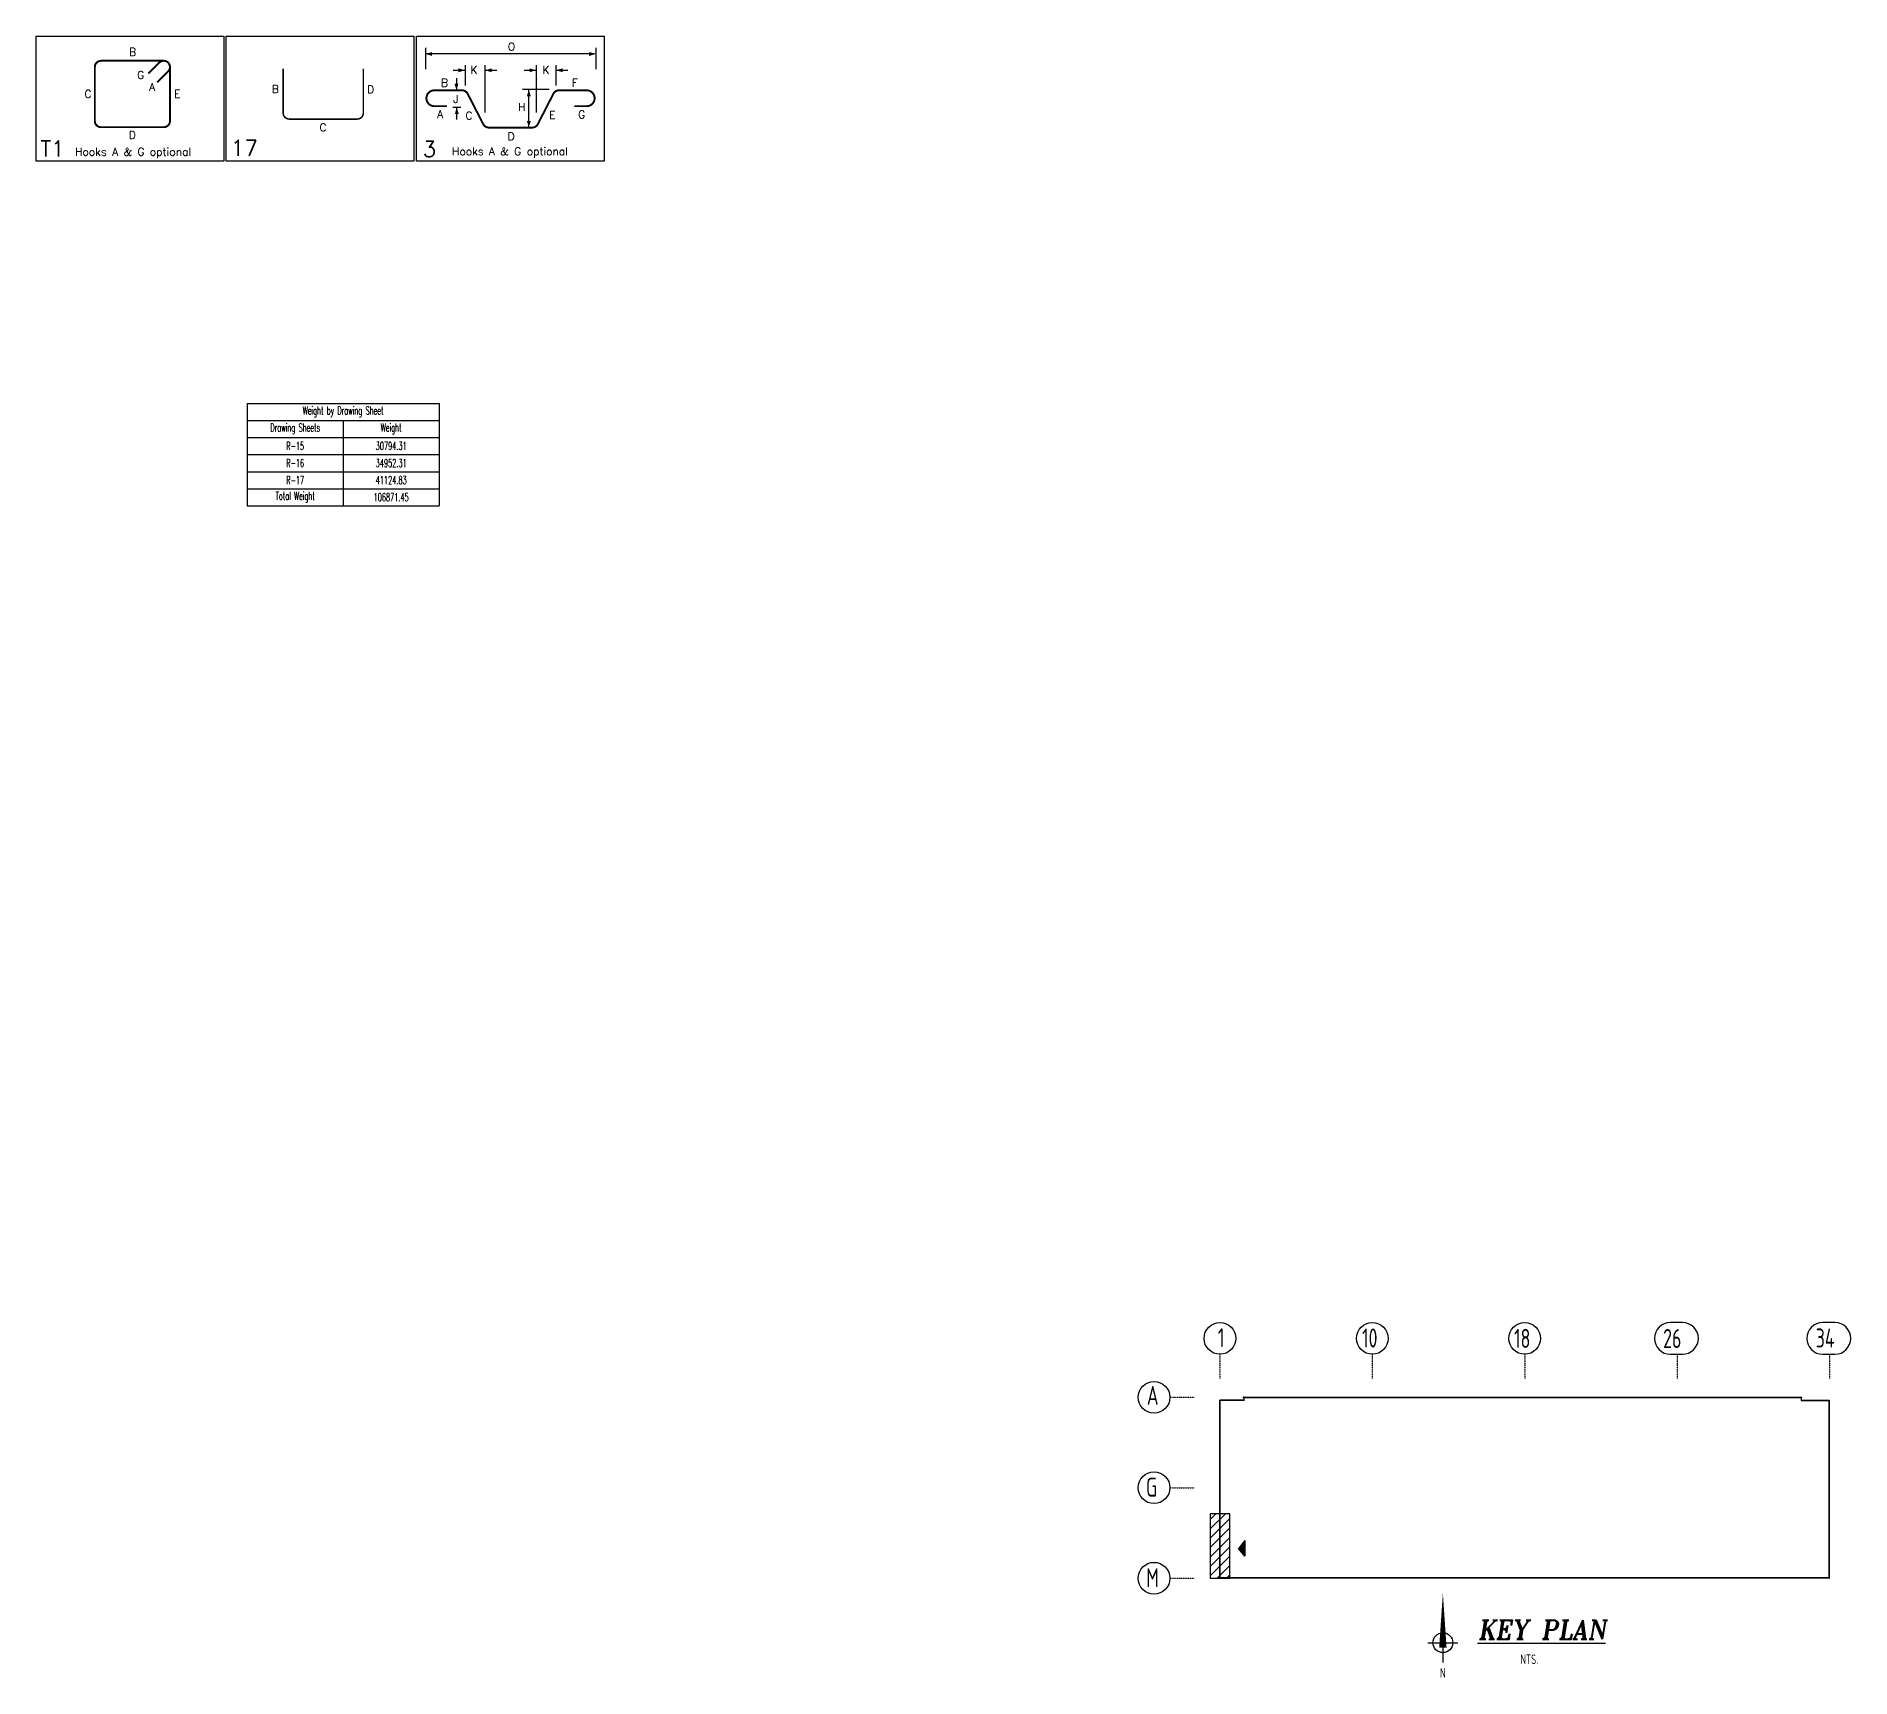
# Model space of a CAD drawing. Header units: inches. Extents: x -3675 to 25720, y -2273 to 5046.
# Drawn here: x 10153 to 11438, y -1622 to -459 of the extents above; entities that cross this region are included whole.
import ezdxf
from ezdxf.enums import TextEntityAlignment as Align

# ---------------------------------------------------------------- set-up
doc = ezdxf.new("R2010")
doc.units = ezdxf.units.IN
doc.header["$LTSCALE"] = 0.025
doc.header["$MEASUREMENT"] = 0
doc.linetypes.add('PHANTOM', pattern=[2.5, 1.25, -0.25, 0.25, -0.25, 0.25, -0.25])
doc.layers.get('0').update_dxf_attribs({"linetype": 'CONTINUOUS'})
for name, color, linetype in [('0-25TEXT', 7, 'CONTINUOUS'), ('0-35', 3, 'CONTINUOUS'), ('0-35TEXT', 3, 'CONTINUOUS'), ('0-50', 10, 'CONTINUOUS'), ('BARLIST', 7, 'CONTINUOUS'), ('CADS-BAR-SKETCH', 7, 'CONTINUOUS'), ('GRID', 8, 'PHANTOM'), ('Hatch', 253, 'CONTINUOUS'), ('Hgblock', 7, 'CONTINUOUS')]:
    doc.layers.add(name, color=color, linetype=linetype)
doc.styles.add('AR', font='ARCHQUIK.shx', dxfattribs={"width": 0.8})
doc.styles.add('ROMANS', font='romans.shx', dxfattribs={"width": 0.57})
doc.styles.add('ROMANT', font='romant')

# ---------------------------------------------------------------- blocks, each defined once
blk = doc.blocks.new('*U127')
at = {"layer": 'Hgblock', "color": 3}
for p, q in [((-0.375, 0), (0.375, 0)), ((0, 0), (0, -0.5))]:
    blk.add_line(p, q, dxfattribs=at)
blk.add_lwpolyline([(0, 1.25, 0, 0.187, 0), (0, -0.125, 0.187, 0.187, 0)], format="xyseb", dxfattribs=at)
blk.add_circle((0, 0), 0.25, dxfattribs=at)
at = {"layer": 'Hgblock', "color": 3, "style": 'AR', "width": 0.8}
blk.add_text('N', height=0.244, dxfattribs=at).set_placement((0, -0.761), align=Align.MIDDLE)
blk = doc.blocks.new('T1')
at = {"layer": 'CADS-BAR-SKETCH'}
blk.add_lwpolyline([(0, 0), (0, 1), (1.5, 1), (1.5, 0)], close=True, dxfattribs=at)
at = {"layer": 'CADS-BAR-SKETCH', "const_width": 0.0156}
for points in [[(0.468, 0.754, -0.414214), (0.518, 0.804, 0.414214), (0.468, 0.754), (0.468, 0.323, 0.414214), (0.518, 0.273), (1.019, 0.273, 0.414214), (1.069, 0.323), (1.069, 0.754, 0.668179), (0.983, 0.789), (0.896, 0.702)], [(0.966, 0.631), (1.054, 0.719, 0.668179), (1.019, 0.804), (0.518, 0.804)]]:
    blk.add_lwpolyline(points, format="xyb", dxfattribs=at)
at = {"layer": 'CADS-BAR-SKETCH', "style": 'ROMANS'}
for s, height, p in [('B', 0.0625, (0.742, 0.844)), ('G', 0.0625, (0.806, 0.659)), ('A', 0.0625, (0.903, 0.563)), ('C', 0.0625, (0.386, 0.508)), ('E', 0.0625, (1.103, 0.508)), ('T1', 0.125, (0.033, 0.039)), ('D', 0.0625, (0.739, 0.179)), ('Hooks A & G optional', 0.0625, (0.311, 0.045))]:
    blk.add_text(s, height=height, dxfattribs=at).set_placement(p)
blk = doc.blocks.new('17')
at = {"layer": 'CADS-BAR-SKETCH'}
blk.add_lwpolyline([(0, 0), (0, 1), (1.5, 1), (1.5, 0)], close=True, dxfattribs=at)
at = {"layer": 'CADS-BAR-SKETCH', "const_width": 0.0125}
blk.add_lwpolyline([(0.454, 0.741), (0.454, 0.388, 0.414214), (0.504, 0.338), (1.046, 0.338, 0.414214), (1.096, 0.388), (1.096, 0.741)], format="xyb", dxfattribs=at)
at = {"layer": 'CADS-BAR-SKETCH', "style": 'ROMANS'}
for s, height, p in [('B', 0.0625, (0.363, 0.547)), ('D', 0.0625, (1.125, 0.544)), ('C', 0.0625, (0.746, 0.24)), ('17', 0.125, (0.037, 0.045))]:
    blk.add_text(s, height=height, dxfattribs=at).set_placement(p)
blk = doc.blocks.new('3')
at = {"layer": 'CADS-BAR-SKETCH'}
for p, q in [((0.071, 0.908), (0.071, 0.736)), ((1.434, 0.908), (1.434, 0.736)), ((1.423, 0.859), (0.081, 0.859)), ((0.294, 0.728), (0.389, 0.728)), ((0.389, 0.77), (0.389, 0.607)), ((0.547, 0.77), (0.547, 0.39)), ((0.547, 0.728), (0.642, 0.728)), ((0.547, 0.728), (0.642, 0.728)), ((0.862, 0.728), (0.957, 0.728)), ((0.957, 0.77), (0.957, 0.39)), ((1.115, 0.77), (1.115, 0.607)), ((1.115, 0.728), (1.21, 0.728)), ((0.32, 0.666), (0.32, 0.568)), ((1.062, 0.574), (0.847, 0.574)), ((0.898, 0.27), (0.898, 0.574)), ((0.29, 0.433), (0.354, 0.433)), ((0.322, 0.335), (0.322, 0.433))]:
    blk.add_line(p, q, dxfattribs=at)
blk.add_lwpolyline([(0, 0), (0, 1), (1.5, 1), (1.5, 0)], close=True, dxfattribs=at)
at = {"layer": 'CADS-BAR-SKETCH', "const_width": 0.0156}
blk.add_lwpolyline([(1.261, 0.441), (1.361, 0.441, 1), (1.361, 0.568), (1.14, 0.568, 0.281157), (1.095, 0.541), (0.97, 0.297, -0.281157), (0.926, 0.27), (0.579, 0.27, -0.281157), (0.534, 0.297), (0.409, 0.541, 0.281157), (0.364, 0.568), (0.143, 0.568, 1), (0.143, 0.441), (0.243, 0.441)], format="xyb", dxfattribs=at)
at = {"layer": 'CADS-BAR-SKETCH'}
for points in [[(0.071, 0.859), (0.125, 0.874), (0.125, 0.859)], [(1.434, 0.859), (1.38, 0.874), (1.38, 0.859)], [(0.071, 0.859), (0.125, 0.843), (0.125, 0.859)], [(0.389, 0.728), (0.336, 0.744), (0.336, 0.728)], [(0.389, 0.728), (0.336, 0.713), (0.336, 0.728)], [(0.547, 0.728), (0.601, 0.744), (0.601, 0.728)], [(0.547, 0.728), (0.601, 0.713), (0.601, 0.728)], [(0.957, 0.728), (0.904, 0.744), (0.904, 0.728)], [(0.957, 0.728), (0.904, 0.713), (0.904, 0.728)], [(1.115, 0.728), (1.169, 0.744), (1.169, 0.728)], [(1.115, 0.728), (1.169, 0.713), (1.169, 0.728)], [(1.434, 0.859), (1.38, 0.843), (1.38, 0.859)], [(0.32, 0.568), (0.304, 0.621), (0.32, 0.621)], [(0.32, 0.568), (0.335, 0.621), (0.32, 0.621)], [(0.898, 0.574), (0.883, 0.52), (0.898, 0.52)], [(0.898, 0.574), (0.914, 0.52), (0.898, 0.52)], [(0.322, 0.433), (0.307, 0.379), (0.322, 0.379)], [(0.322, 0.433), (0.338, 0.379), (0.322, 0.379)], [(0.898, 0.27), (0.883, 0.323), (0.898, 0.323)], [(0.898, 0.27), (0.914, 0.323), (0.898, 0.323)]]:
    blk.add_solid(points, dxfattribs=at)
at = {"layer": 'CADS-BAR-SKETCH', "style": 'ROMANS'}
for s, height, p in [('O', 0.0625, (0.731, 0.886)), ('K', 0.0625, (0.433, 0.7)), ('K', 0.0625, (1.008, 0.7)), ('B', 0.0625, (0.196, 0.597)), ('F', 0.0625, (1.242, 0.597)), ('J', 0.0625, (0.293, 0.467)), ('H', 0.0625, (0.813, 0.404)), ('A', 0.0625, (0.166, 0.346)), ('C', 0.0625, (0.391, 0.334)), ('E', 0.0625, (1.062, 0.34)), ('G', 0.0625, (1.293, 0.343)), ('3', 0.125, (0.05, 0.035)), ('D', 0.0625, (0.729, 0.168)), ('Hooks A & G optional', 0.0625, (0.284, 0.049))]:
    blk.add_text(s, height=height, dxfattribs=at).set_placement(p)
blk = doc.blocks.new('*T843')
at = {"layer": 'BARLIST', "color": 0, "transparency": 16777216, "xscale": 88.5826784957327, "yscale": 88.5826784957327, "zscale": 88.5826784957327}
for name, p in [('T1', (0.9, -88.6, 0)), ('17', (135.5, -88.6, 0)), ('3', (270.2, -88.6, 0))]:
    blk.add_blockref(name, p, dxfattribs=at)
blk = doc.blocks.new('*T844')
at = {"layer": 'BARLIST', "color": 0, "linetype": 'ByBlock', "lineweight": -2, "transparency": 16777216}
for p, q in [((0, 0), (136.1, 0)), ((0, 0), (0, -72.6)), ((136.1, 0), (136.1, -72.6)), ((0, -12.1), (136.1, -12.1)), ((68, -12.1), (68, -72.6)), ((0, -24.2), (136.1, -24.2)), ((0, -36.3), (136.1, -36.3)), ((0, -48.4), (136.1, -48.4)), ((0, -60.5), (136.1, -60.5)), ((0, -72.6), (136.1, -72.6))]:
    blk.add_line(p, q, dxfattribs=at)
at = {"layer": 'BARLIST', "color": 0, "transparency": 16777216, "attachment_point": 5, "style": 'ROMANS'}
for s, insert, char_height, width in [('Weight by Drawing Sheet', (68, -6), 5.669, 131.528), ('Drawing Sheets', (34, -18.1), 5.669, 63.496), ('Weight ', (102, -18.1), 5.67, 63.496), ('R-15', (34, -30.2), 5.67, 63.496), ('30794.31', (102, -30.2), 5.67, 63.496), ('R-16', (34, -42.3), 5.67, 63.496), ('34952.31', (102, -42.3), 5.67, 63.496), ('Total Weight', (34, -66.5), 5.669, 63.496), ('R-17', (34, -54.4), 5.67, 63.496), ('106871.45', (102, -66.5), 5.67, 63.496), ('41124.83', (102, -54.4), 5.67, 63.496)]:
    blk.add_mtext(s, dxfattribs=dict(at, insert=insert, char_height=char_height, width=width))

msp = doc.modelspace()

# ---------------------------------------------------------------- hatches: boundary and pattern name
at = {"layer": '0-25TEXT'}
msp.add_hatch(color=256, dxfattribs=at).paths.add_polyline_path([(11008.77761, -1536.42445), (11004.45771, -1530.79959), (11008.77761, -1525.17473)])
at = {"layer": 'Hatch'}
h = msp.add_hatch(dxfattribs=at)
h.set_pattern_fill('ANSI31', color=256, scale=37.5)
h.set_pattern_definition([(45, (8601.117, -864.1267), (-3.314563, 3.314563), [])])
h.paths.add_polyline_path([(10984.35446, -1551.93875), (10998.29767, -1551.93875), (10998.29767, -1490.28087), (10998.29767, -1551.93875)])
h.paths.add_polyline_path([(10998.29767, -1551.93875), (10984.35446, -1551.93875), (10984.35446, -1506.31125), (10998.29767, -1506.31125)], flags=17)

# ---------------------------------------------------------------- linework, layer by layer
at = {"layer": '0-25TEXT'}
for p, q in [((11008.77761, -1525.17473), (11004.45771, -1530.79959)), ((11008.77761, -1525.17473), (11008.77761, -1536.42445)), ((11008.77761, -1536.42445), (11004.45771, -1530.79959))]:
    msp.add_line(p, q, dxfattribs=at)
at = {"layer": '0-35'}
for p, q in [((10991.23357, -1425.88125), (10991.23357, -1426.06625)), ((11008.29357, -1425.88125), (10991.23357, -1425.88125)), ((10991.23357, -1426.06625), (10991.23357, -1425.88125)), ((10991.23357, -1551.93875), (10991.23357, -1425.88125)), ((11008.47857, -1426.06625), (10991.23357, -1426.06625)), ((10991.41857, -1551.93875), (10991.41857, -1425.88125)), ((11008.47857, -1423.76625), (11007.74857, -1423.76625)), ((11007.74857, -1423.76625), (11403.39357, -1423.76625)), ((11007.74857, -1423.95125), (11007.74857, -1423.76625)), ((11007.74857, -1423.76625), (11007.74857, -1423.95125)), ((11007.74857, -1423.95125), (11008.29357, -1423.95125)), ((11008.29357, -1425.88125), (11008.29357, -1423.95125)), ((11008.47857, -1426.06625), (11008.47857, -1423.95125)), ((11008.47857, -1423.95125), (11402.85857, -1423.95125)), ((11008.47857, -1426.06625), (11008.47857, -1425.88125)), ((11012.90107, -1423.76625), (11012.90107, -1423.95125)), ((11018.04607, -1423.76625), (11018.04607, -1423.95125)), ((11023.79107, -1423.76625), (11023.79107, -1423.95125)), ((11402.85857, -1423.95125), (11402.85857, -1426.06625)), ((11402.85857, -1426.06625), (11422.80679, -1426.06625)), ((11403.04357, -1423.95125), (11403.39357, -1423.95125)), ((11403.04357, -1423.95125), (11403.04357, -1425.88125)), ((11403.04357, -1425.88125), (11422.80679, -1425.88125)), ((11422.80679, -1425.88125), (11422.80679, -1426.06625)), ((11422.80679, -1426.06625), (11422.80679, -1425.88125)), ((11422.80679, -1551.93875), (11422.80679, -1425.88125)), ((11422.99179, -1551.93875), (11422.99179, -1425.88125)), ((11422.99179, -1551.75375), (10991.23357, -1551.75375)), ((11422.99179, -1551.93875), (10991.23357, -1551.93875))]:
    msp.add_line(p, q, dxfattribs=at)
msp.add_lwpolyline([(10984.35446, -1551.93875), (10998.29767, -1551.93875), (10998.29767, -1506.31125), (10984.35446, -1506.31125)], close=True, dxfattribs=at)
at = {"layer": '0-50'}
for p, q in [((10991.23357, -1425.88125), (10991.41857, -1425.88125)), ((10996.98607, -1425.88125), (10996.98607, -1426.06625)), ((11002.73107, -1425.88125), (11002.73107, -1426.06625)), ((11012.90039, -1423.76625), (11012.90039, -1423.95125)), ((11018.04607, -1423.76625), (11018.04607, -1423.95125)), ((11023.79107, -1423.76625), (11023.79107, -1423.95125)), ((11030.01607, -1423.76625), (11030.01607, -1423.95125)), ((11036.24107, -1423.76625), (11036.24107, -1423.95125)), ((11042.46607, -1423.76625), (11042.46607, -1423.95125)), ((11048.69107, -1423.76625), (11048.69107, -1423.95125)), ((11050.59607, -1423.76625), (11050.59607, -1423.95125)), ((11056.82107, -1423.76625), (11056.82107, -1423.95125)), ((11063.04607, -1423.76625), (11063.04607, -1423.95125)), ((11069.27107, -1423.76625), (11069.27107, -1423.95125)), ((11075.49607, -1423.76625), (11075.49607, -1423.95125)), ((11077.40107, -1423.76625), (11077.40107, -1423.95125)), ((11083.62607, -1423.76625), (11083.62607, -1423.95125)), ((11089.85107, -1423.76625), (11089.85107, -1423.95125)), ((11096.07607, -1423.76625), (11096.07607, -1423.95125)), ((11101.70107, -1423.76625), (11101.70107, -1423.95125)), ((11103.61357, -1423.76625), (11103.61357, -1423.95125)), ((11110.44607, -1423.76625), (11110.44607, -1423.95125)), ((11110.44607, -1423.95125), (11110.44607, -1423.76625)), ((11116.67107, -1423.95125), (11116.67107, -1423.76625)), ((11122.89607, -1423.95125), (11122.89607, -1423.76625)), ((11129.12107, -1423.95125), (11129.12107, -1423.76625)), ((11131.02607, -1423.95125), (11131.02607, -1423.76625)), ((11137.25107, -1423.95125), (11137.25107, -1423.76625)), ((11143.47607, -1423.95125), (11143.47607, -1423.76625)), ((11149.70107, -1423.95125), (11149.70107, -1423.76625)), ((11155.92607, -1423.95125), (11155.92607, -1423.76625)), ((11157.83107, -1423.95125), (11157.83107, -1423.76625)), ((11164.05607, -1423.95125), (11164.05607, -1423.76625)), ((11170.28107, -1423.95125), (11170.28107, -1423.76625)), ((11176.50607, -1423.95125), (11176.50607, -1423.76625)), ((11182.73107, -1423.95125), (11182.73107, -1423.76625)), ((11184.63607, -1423.95125), (11184.63607, -1423.76625)), ((11190.86107, -1423.95125), (11190.86107, -1423.76625)), ((11197.07357, -1423.95125), (11197.07357, -1423.76625)), ((11203.28607, -1423.95125), (11203.28607, -1423.76625)), ((11209.51107, -1423.95125), (11209.51107, -1423.76625)), ((11211.41607, -1423.95125), (11211.41607, -1423.76625)), ((11217.64107, -1423.95125), (11217.64107, -1423.76625)), ((11223.86607, -1423.95125), (11223.86607, -1423.76625)), ((11230.09107, -1423.95125), (11230.09107, -1423.76625)), ((11236.31607, -1423.95125), (11236.31607, -1423.76625)), ((11238.22107, -1423.95125), (11238.22107, -1423.76625)), ((11244.44607, -1423.95125), (11244.44607, -1423.76625)), ((11250.67107, -1423.95125), (11250.67107, -1423.76625)), ((11256.89607, -1423.95125), (11256.89607, -1423.76625)), ((11263.12107, -1423.95125), (11263.12107, -1423.76625)), ((11265.02607, -1423.95125), (11265.02607, -1423.76625)), ((11271.25107, -1423.95125), (11271.25107, -1423.76625)), ((11277.47607, -1423.95125), (11277.47607, -1423.76625)), ((11283.70107, -1423.95125), (11283.70107, -1423.76625)), ((11289.92607, -1423.95125), (11289.92607, -1423.76625)), ((11291.83107, -1423.95125), (11291.83107, -1423.76625)), ((11298.05607, -1423.95125), (11298.05607, -1423.76625)), ((11304.28857, -1423.95125), (11304.28857, -1423.76625)), ((11310.52107, -1423.95125), (11310.52107, -1423.76625)), ((11316.74607, -1423.95125), (11316.74607, -1423.76625)), ((11318.65107, -1423.95125), (11318.65107, -1423.76625)), ((11324.87607, -1423.95125), (11324.87607, -1423.76625)), ((11331.10107, -1423.95125), (11331.10107, -1423.76625)), ((11337.32607, -1423.95125), (11337.32607, -1423.76625)), ((11343.55107, -1423.95125), (11343.55107, -1423.76625)), ((11345.45607, -1423.95125), (11345.45607, -1423.76625)), ((11351.68107, -1423.95125), (11351.68107, -1423.76625)), ((11357.90607, -1423.95125), (11357.90607, -1423.76625)), ((11364.13107, -1423.95125), (11364.13107, -1423.76625)), ((11370.35607, -1423.95125), (11370.35607, -1423.76625)), ((11372.26107, -1423.95125), (11372.26107, -1423.76625)), ((11378.48607, -1423.95125), (11378.48607, -1423.76625)), ((11384.71107, -1423.95125), (11384.71107, -1423.76625)), ((11390.93607, -1423.95125), (11390.93607, -1423.76625)), ((11397.16107, -1423.95125), (11397.16107, -1423.76625)), ((11403.39357, -1423.95125), (11403.39357, -1423.76625)), ((11408.61107, -1425.88125), (11408.61107, -1426.06625)), ((11414.35607, -1425.88125), (11414.35607, -1426.06625)), ((11419.90857, -1426.06625), (11419.90857, -1425.88125)), ((11422.80679, -1425.88125), (11422.99179, -1425.88125)), ((10991.23357, -1431.62625), (10991.41857, -1431.62625)), ((10991.23357, -1437.37125), (10991.41857, -1437.37125)), ((11422.80679, -1431.62625), (11422.99179, -1431.62625)), ((11422.80679, -1437.37125), (11422.99179, -1437.37125)), ((10991.23357, -1443.11625), (10991.41857, -1443.11625)), ((10991.23357, -1448.86125), (10991.41857, -1448.86125)), ((11422.80679, -1443.11625), (11422.99179, -1443.11625)), ((11422.80679, -1448.86125), (11422.99179, -1448.86125)), ((10991.23357, -1454.60625), (10991.41857, -1454.60625)), ((10991.23357, -1460.35125), (10991.41857, -1460.35125)), ((11422.80679, -1454.60625), (11422.99179, -1454.60625)), ((11422.80679, -1460.35125), (11422.99179, -1460.35125)), ((10991.23357, -1466.09625), (10991.41857, -1466.09625)), ((10991.23357, -1471.84125), (10991.41857, -1471.84125)), ((10991.23357, -1477.58625), (10991.41857, -1477.58625)), ((11422.80679, -1466.09625), (11422.99179, -1466.09625)), ((11422.80679, -1471.84125), (11422.99179, -1471.84125)), ((11422.80679, -1477.58625), (11422.99179, -1477.58625)), ((10991.23357, -1483.33125), (10991.41857, -1483.33125)), ((10991.23357, -1489.07625), (10991.41857, -1489.07625)), ((11422.80679, -1483.33125), (11422.99179, -1483.33125)), ((11422.80679, -1489.07625), (11422.99179, -1489.07625)), ((10991.23357, -1494.82125), (10991.41857, -1494.82125)), ((10991.23357, -1500.56625), (10991.41857, -1500.56625)), ((11422.80679, -1494.82125), (11422.99179, -1494.82125)), ((11422.80679, -1500.56625), (11422.99179, -1500.56625)), ((10991.23357, -1506.31125), (10991.41857, -1506.31125)), ((10991.23357, -1512.05625), (10991.41857, -1512.05625)), ((11422.80679, -1506.31125), (11422.99179, -1506.31125)), ((11422.80679, -1512.05625), (11422.99179, -1512.05625)), ((10991.23357, -1517.80125), (10991.41857, -1517.80125)), ((10991.23357, -1523.54625), (10991.41857, -1523.54625)), ((10991.23357, -1529.29125), (10991.41857, -1529.29125)), ((11422.80679, -1517.80125), (11422.99179, -1517.80125)), ((11422.80679, -1523.54625), (11422.99179, -1523.54625)), ((11422.80679, -1529.29125), (11422.99179, -1529.29125)), ((10991.23357, -1535.03625), (10991.41857, -1535.03625)), ((10991.23357, -1540.78125), (10991.41857, -1540.78125)), ((11422.80679, -1535.03625), (11422.99179, -1535.03625)), ((11422.80679, -1540.78125), (11422.99179, -1540.78125)), ((10991.23357, -1546.52625), (10991.41857, -1546.52625)), ((10991.23357, -1551.75375), (10991.23357, -1551.93875)), ((10991.23357, -1551.93875), (10991.41857, -1551.93875)), ((10995.36857, -1551.75375), (10995.36857, -1551.93875)), ((10999.50357, -1551.75375), (10999.50357, -1551.93875)), ((11005.72857, -1551.75375), (11005.72857, -1551.93875)), ((11011.95357, -1551.75375), (11011.95357, -1551.93875)), ((11013.85857, -1551.75375), (11013.85857, -1551.93875)), ((11020.08357, -1551.75375), (11020.08357, -1551.93875)), ((11026.32429, -1551.75375), (11026.32429, -1551.93875)), ((11032.54929, -1551.75375), (11032.54929, -1551.93875)), ((11038.77429, -1551.75375), (11038.77429, -1551.93875)), ((11040.67929, -1551.75375), (11040.67929, -1551.93875)), ((11046.90429, -1551.75375), (11046.90429, -1551.93875)), ((11053.12929, -1551.75375), (11053.12929, -1551.93875)), ((11059.35429, -1551.75375), (11059.35429, -1551.93875)), ((11065.57929, -1551.75375), (11065.57929, -1551.93875)), ((11067.48429, -1551.75375), (11067.48429, -1551.93875)), ((11073.70929, -1551.75375), (11073.70929, -1551.93875)), ((11079.93429, -1551.75375), (11079.93429, -1551.93875)), ((11086.15929, -1551.75375), (11086.15929, -1551.93875)), ((11092.38429, -1551.75375), (11092.38429, -1551.93875)), ((11094.28929, -1551.75375), (11094.28929, -1551.93875)), ((11100.51429, -1551.75375), (11100.51429, -1551.93875)), ((11106.73929, -1551.75375), (11106.73929, -1551.93875)), ((11112.96429, -1551.75375), (11112.96429, -1551.93875)), ((11119.18929, -1551.75375), (11119.18929, -1551.93875)), ((11121.09429, -1551.75375), (11121.09429, -1551.93875)), ((11127.31929, -1551.75375), (11127.31929, -1551.93875)), ((11133.54429, -1551.75375), (11133.54429, -1551.93875)), ((11139.76929, -1551.75375), (11139.76929, -1551.93875)), ((11145.99429, -1551.75375), (11145.99429, -1551.93875)), ((11147.89929, -1551.75375), (11147.89929, -1551.93875)), ((11154.12429, -1551.75375), (11154.12429, -1551.93875)), ((11160.34929, -1551.75375), (11160.34929, -1551.93875)), ((11166.57429, -1551.75375), (11166.57429, -1551.93875)), ((11172.79929, -1551.75375), (11172.79929, -1551.93875)), ((11174.70429, -1551.75375), (11174.70429, -1551.93875)), ((11180.92929, -1551.75375), (11180.92929, -1551.93875)), ((11187.15429, -1551.75375), (11187.15429, -1551.93875)), ((11193.37929, -1551.75375), (11193.37929, -1551.93875)), ((11199.60429, -1551.75375), (11199.60429, -1551.93875)), ((11201.50929, -1551.75375), (11201.50929, -1551.93875)), ((11207.73429, -1551.75375), (11207.73429, -1551.93875)), ((11213.95929, -1551.75375), (11213.95929, -1551.93875)), ((11220.18429, -1551.75375), (11220.18429, -1551.93875)), ((11226.40929, -1551.75375), (11226.40929, -1551.93875)), ((11228.31429, -1551.75375), (11228.31429, -1551.93875)), ((11234.53929, -1551.75375), (11234.53929, -1551.93875)), ((11240.76429, -1551.75375), (11240.76429, -1551.93875)), ((11246.98929, -1551.75375), (11246.98929, -1551.93875)), ((11253.21429, -1551.75375), (11253.21429, -1551.93875)), ((11255.11929, -1551.75375), (11255.11929, -1551.93875)), ((11261.34429, -1551.75375), (11261.34429, -1551.93875)), ((11267.56929, -1551.75375), (11267.56929, -1551.93875)), ((11273.79429, -1551.75375), (11273.79429, -1551.93875)), ((11280.01929, -1551.75375), (11280.01929, -1551.93875)), ((11281.92429, -1551.75375), (11281.92429, -1551.93875)), ((11288.14929, -1551.75375), (11288.14929, -1551.93875)), ((11294.37429, -1551.75375), (11294.37429, -1551.93875)), ((11300.59929, -1551.75375), (11300.59929, -1551.93875)), ((11307.43179, -1551.75375), (11307.43179, -1551.93875)), ((11309.33679, -1551.75375), (11309.33679, -1551.93875)), ((11314.96929, -1551.75375), (11314.96929, -1551.93875)), ((11321.19429, -1551.75375), (11321.19429, -1551.93875)), ((11327.41929, -1551.75375), (11327.41929, -1551.93875)), ((11333.64429, -1551.75375), (11333.64429, -1551.93875)), ((11335.54929, -1551.75375), (11335.54929, -1551.93875)), ((11341.77429, -1551.75375), (11341.77429, -1551.93875)), ((11347.99929, -1551.75375), (11347.99929, -1551.93875)), ((11354.22429, -1551.75375), (11354.22429, -1551.93875)), ((11360.44929, -1551.75375), (11360.44929, -1551.93875)), ((11362.35429, -1551.75375), (11362.35429, -1551.93875)), ((11368.57929, -1551.75375), (11368.57929, -1551.93875)), ((11374.80429, -1551.75375), (11374.80429, -1551.93875)), ((11381.02929, -1551.75375), (11381.02929, -1551.93875)), ((11387.25429, -1551.75375), (11387.25429, -1551.93875)), ((11393.47929, -1551.75375), (11393.47929, -1551.93875)), ((11399.70429, -1551.75375), (11399.70429, -1551.93875)), ((11405.92929, -1551.75375), (11405.92929, -1551.93875)), ((11412.15429, -1551.75375), (11412.15429, -1551.93875)), ((11417.57679, -1551.75375), (11417.57679, -1551.93875)), ((11422.80679, -1546.52625), (11422.99179, -1546.52625)), ((11422.80679, -1551.93875), (11422.99179, -1551.93875)), ((11422.99179, -1551.75375), (11422.99179, -1551.93875))]:
    msp.add_line(p, q, dxfattribs=at)
for points in [[(11318.86524, -1370.75355), (11310.35955, -1370.75355, 1), (11310.35955, -1393.25355), (11318.86524, -1393.25355, 1)], [(11426.8048, -1370.75355), (11418.29911, -1370.75355, 1), (11418.29911, -1393.25355), (11426.8048, -1393.25355, 1)]]:
    msp.add_lwpolyline(points, format="xyb", close=True, dxfattribs=at)
for centre in [(10991.23357, -1382.01215), (11099.17312, -1382.01215), (11207.11268, -1382.01215), (10944.59429, -1423.76625), (10944.59429, -1487.8525), (10944.59429, -1551.93875)]:
    msp.add_circle(centre, 11.25, dxfattribs=at)
at = {"layer": 'GRID', "lineweight": -3}
for points in [[(10991.23357, -1393.26215), (10991.23357, -1410.50308)], [(11099.17312, -1393.26215), (11099.17312, -1410.50308)], [(11207.11268, -1393.26215), (11207.11268, -1410.50308)], [(11315.05223, -1393.26215), (11315.05223, -1410.50308)], [(11422.99179, -1393.26215), (11422.99179, -1410.50308)], [(10955.84429, -1423.76625), (10973.08523, -1423.76625)], [(10955.84429, -1487.8525), (10973.08523, -1487.8525)], [(10955.84429, -1551.93875), (10973.08523, -1551.93875)]]:
    msp.add_lwpolyline(points, dxfattribs=at)

# ---------------------------------------------------------------- block references
for name, p in [('*T843', (10151.88691, -459.38617)), ('*T844', (10302.16327, -719.49401))]:
    msp.add_blockref(name, p)
at = {"layer": 'BARLIST', "xscale": 28.125, "yscale": 28.125, "zscale": 28.125}
msp.add_blockref('*U127', (11149.15121, -1597.64112), dxfattribs=at)

# ---------------------------------------------------------------- texts
at = {"color": 7, "linetype": 'Continuous', "style": 'ROMANT', "oblique": 9, "width": 0.95}
msp.add_text('%%UKEY PLAN', height=13.5, dxfattribs=at).set_placement((11219.43121, -1595.17778), align=Align.CENTER)
at = {"layer": '0-35TEXT', "style": 'AR', "width": 0.8}
msp.add_text('NTS.', height=6.75, dxfattribs=at).set_placement((11204.07266, -1612.72604))
at = {"layer": '0-50', "style": 'AR', "width": 0.8}
for s, p in [('1', (10989.77969, -1388.27391)), ('10', (11091.92289, -1388.4986)), ('18', (11199.58065, -1388.77999)), ('34', (11413.27804, -1388.4986)), ('26', (11305.16661, -1388.86444)), ('A', (10939.47413, -1429.1367)), ('G', (10938.91937, -1494.18475)), ('M', (10938.98482, -1558.30325))]:
    msp.add_text(s, height=13.5, dxfattribs=at).set_placement(p)

doc.saveas('drawing.dxf')
